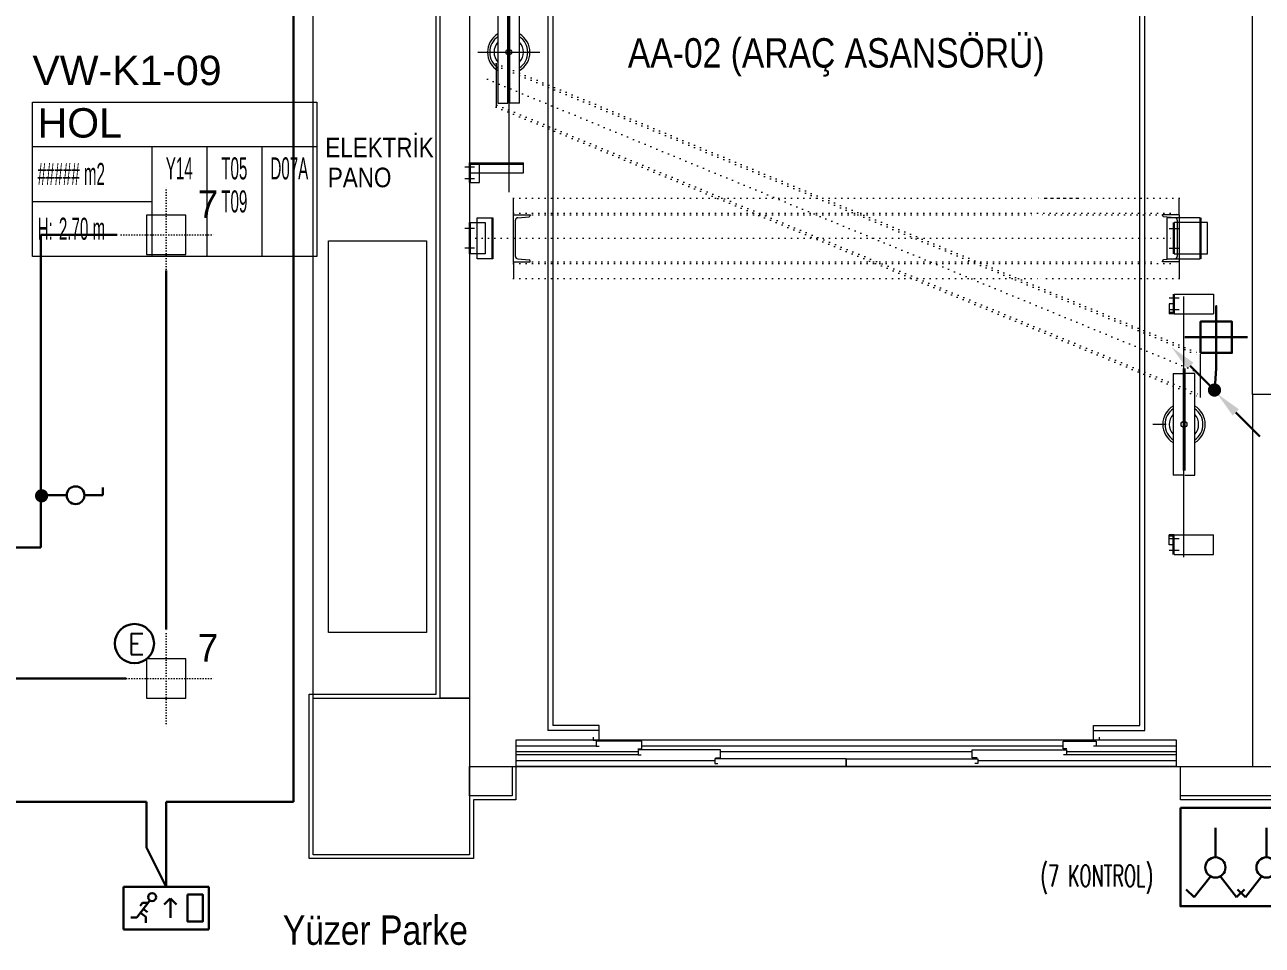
# Model space of a CAD drawing. Extents: x -2012 to 34975, y -1043 to 8321.
# Drawn here: x 17454 to 18086, y 3066 to 3536 of the extents above; entities that cross this region are included whole.
import ezdxf
from ezdxf.enums import TextEntityAlignment as Align

# ---------------------------------------------------------------- set-up
doc = ezdxf.new("R2010")
doc.units = 0
doc.header["$LTSCALE"] = 25
doc.header["$PDMODE"] = 1
doc.linetypes.add('DOT2', pattern=[0.125, 0, -0.125])
doc.layers.get('0').update_dxf_attribs({"color": 9, "lineweight": 9})
for name, color, linetype, lineweight in [('00', 9, 'Continuous', 9), ('01', 9, 'Continuous', 9), ('06C', 9, 'Continuous', 9), ('06D', 9, 'Continuous', 9), ('12', 9, 'Continuous', 9), ('14', 9, 'Continuous', 9), ('20', 9, 'DOT2', 9), ('21', 9, 'Continuous', 9), ('21_MAHAL', 9, 'Continuous', 9), ('31', 9, 'Continuous', 9), ('E-1x58W ETANŞ FLUORESAN ARMATÜR (DİKEY MONTAJ)', 7, 'Continuous', 30), ('E-1x8 W ACİL ÇIKIŞ ARMATÜRÜ (TİP2)', 7, 'Continuous', 30), ('E-ACİL AYDINLATMA KİTİ', 7, 'Continuous', 30), ('E-ANAHTAR', 7, 'Continuous', 30), ('E-KABLO', 7, 'Continuous', 30), ('E-KOMÜTATÖR ANAHTAR', 7, 'Continuous', 30), ('E-YAZI', 7, 'Continuous', 30), ('E-YUKARI ÇIKAN HAT', 7, 'Continuous', 30), ('E-YUKARIDAN GELEN HAT', 7, 'Continuous', 30)]:
    doc.layers.add(name, color=color, linetype=linetype, lineweight=lineweight)
doc.styles.add('Arial', font='arial.ttf', dxfattribs={"height": 2.5})
doc.styles.add('E-YAZI', font='txttw.shx')
doc.styles.add('MuuM_TEXT-STANDART', font='ARIALN.TTF')
doc.styles.add('TX-TEXT', font='')
doc.styles.get('TX-TEXT').set_extended_font_data('TrSah Futura Lt BT')

# ---------------------------------------------------------------- blocks, each defined once
blk = doc.blocks.new('p-kolon-80x80-vw')
at = {"layer": '01'}
blk.add_lwpolyline([(-40, -40), (-40, 40), (40, 40), (40, -40)], close=True, dxfattribs=at)
blk = doc.blocks.new('NPU240')
for p, q in [((0, -120), (0, 120)), ((0, 120), (85, 120)), ((9.5, -92.2), (9.5, 92.2)), ((21.4, 105.2), (79.1, 110.2)), ((85, 120), (85, 116.7)), ((0, -120), (85, -120)), ((21.4, -105.2), (79.1, -110.2)), ((85, -120), (85, -116.7))]:
    blk.add_line(p, q)
for centre, radius, start, end in [((22.5, 92.2), 13, 95, 180), ((78.5, 116.7), 6.5, 275, 0), ((22.5, -92.2), 13, 180, 265), ((78.5, -116.7), 6.5, 0, 85)]:
    blk.add_arc(centre, radius, start, end)
blk = doc.blocks.new('asansr-acilmayan')
for p in [(1926.2, 24884.45), (1926.2, 24884.45), (1926.2, 24884.45), (1926.2, 24866.45)]:
    blk.add_point(p)
at = {"layer": '06D'}
for p, q in [((1593.7, 25263.7), (1593.7, 25277.2)), ((1931.2, 25277.2), (1593.7, 25277.2)), ((1695.35, 25274.2), (1593.7, 25274.2)), ((1931.2, 25274.2), (1829.65, 25274.2)), ((1931.2, 25277.2), (1931.2, 25263.7)), ((1656.2, 25271.2), (1593.7, 25271.2)), ((1656.2, 25268.7), (1593.7, 25268.7)), ((1634.7, 25266.7), (1593.7, 25266.7)), ((1873.2, 25266.7), (1658, 25266.7)), ((1826.8, 25271.2), (1698.2, 25271.2)), ((1826.8, 25268.7), (1698.2, 25268.7)), ((1931.2, 25271.2), (1875, 25271.2)), ((1931.2, 25268.7), (1875, 25268.7)), ((1931.2, 25266.7), (1890.2, 25266.7)), ((1931.2, 25263.7), (1593.7, 25263.7)), ((1610, 25258.7), (1610, 24624.2)), ((1636.2, 25258.7), (1610, 25258.7)), ((1612.5, 25256.2), (1612.5, 24626.7)), ((1636.2, 25256.2), (1612.5, 25256.2)), ((1636.2, 25258.7), (1636.2, 25256.2)), ((1888.7, 25258.7), (1888.7, 25256.2)), ((1888.7, 25258.7), (1915, 25258.7)), ((1888.7, 25256.2), (1912.5, 25256.2)), ((1912.5, 24626.7), (1912.5, 25256.2)), ((1915, 24624.2), (1915, 25258.7)), ((1570, 25039.45), (1575, 25039.45)), ((1570, 25039.45), (1570, 25029.45)), ((1570.5, 25039.45), (1570.5, 25029.45)), ((1575, 25039.45), (1575, 25029.45)), ((1567.5, 25037.45), (1572.5, 25037.45)), ((1570, 25031.95), (1597.5, 25031.95)), ((1590, 25031.95), (1590, 24898.95)), ((1597.5, 25031.95), (1597.5, 25026.95)), ((1567.5, 25028.95), (1572.5, 25028.95)), ((1570, 25027.55), (1597.5, 25027.55)), ((1570, 25026.95), (1597.5, 25026.95)), ((1570, 25026.95), (1575, 25026.95)), ((1584.5, 24996.45), (1584.5, 24944.45)), ((1589.5, 24996.45), (1584.5, 24996.45)), ((1589.5, 24944.45), (1589.5, 24996.45)), ((1590.5, 24944.45), (1590.5, 24996.45)), ((1590.5, 24996.45), (1595.5, 24996.45)), ((1595.5, 24944.45), (1595.5, 24996.45)), ((1574.15, 24970.45), (1605.85, 24970.45)), ((1583.54, 24964.75), (1583.57, 24942.45)), ((1584.5, 24944.45), (1589.5, 24944.45)), ((1595.5, 24944.45), (1590.5, 24944.45)), ((1567.5, 24911.95), (1572.5, 24911.95)), ((1570, 24913.95), (1597.5, 24913.95)), ((1570, 24903.95), (1570, 24913.95)), ((1570, 24913.95), (1575, 24913.95)), ((1570, 24913.35), (1597.5, 24913.35)), ((1570.5, 24903.95), (1570.5, 24913.95)), ((1575, 24903.95), (1575, 24913.95)), ((1597.5, 24908.95), (1597.5, 24913.95)), ((1567.5, 24905.95), (1572.5, 24905.95)), ((1570, 24908.95), (1597.5, 24908.95)), ((1570, 24903.95), (1575, 24903.95)), ((1592.5, 24887.45), (1592.5, 24895.95)), ((1932.5, 24887.45), (1932.5, 24895.95)), ((1573.8, 24864.95), (1573.8, 24885.95)), ((1573.8, 24885.95), (1581.8, 24885.95)), ((1581.3, 24885.95), (1581.3, 24864.95)), ((1581.8, 24885.95), (1581.8, 24864.95)), ((1926.2, 24885.95), (1926.2, 24864.95)), ((1943.2, 24885.95), (1926.2, 24885.95)), ((1943.2, 24864.95), (1943.2, 24885.95)), ((1943.7, 24864.95), (1943.7, 24885.95)), ((1572.5, 24880.45), (1567.5, 24880.45)), ((1570, 24867.45), (1570, 24883.45)), ((1570, 24883.45), (1578, 24883.45)), ((1570.5, 24867.45), (1570.5, 24883.45)), ((1578, 24883.45), (1578, 24867.45)), ((1927.5, 24880.45), (1932.5, 24880.45)), ((1929.5, 24883.45), (1929.5, 24867.45)), ((1947, 24883.45), (1930, 24883.45)), ((1930, 24883.45), (1930, 24867.45)), ((1947, 24867.45), (1947, 24883.45)), ((1572.5, 24870.45), (1567.5, 24870.45)), ((1578, 24867.45), (1570, 24867.45)), ((1927.5, 24870.45), (1932.5, 24870.45)), ((1930, 24867.45), (1947, 24867.45)), ((1581.8, 24864.95), (1573.8, 24864.95)), ((1592.5, 24863.45), (1592.5, 24854.95)), ((1926.2, 24864.95), (1943.2, 24864.95)), ((1932.5, 24863.45), (1932.5, 24854.95)), ((1932.5, 24844.95), (1927.5, 24844.95)), ((1930, 24841.95), (1927.5, 24841.95)), ((1927.5, 24841.95), (1927.5, 24836.95)), ((1929.5, 24846.95), (1929.5, 24836.95)), ((1930, 24846.95), (1930, 24836.95)), ((1930, 24846.95), (1950, 24846.95)), ((1935, 24712.7), (1935, 24845.7)), ((1950, 24846.95), (1950, 24836.95)), ((1932.5, 24838.95), (1927.5, 24838.95)), ((1930, 24837.55), (1927.5, 24837.55)), ((1930, 24836.95), (1927.5, 24836.95)), ((1930, 24836.95), (1950, 24836.95)), ((1943.45, 24794.17), (1943.45, 24816.46)), ((1929.5, 24806.45), (1929.5, 24754.45)), ((1929.5, 24806.45), (1934.5, 24806.45)), ((1934.5, 24808.95), (1934.5, 24756.95)), ((1935.5, 24808.95), (1935.5, 24756.95)), ((1940.5, 24806.45), (1935.5, 24806.45)), ((1940.5, 24754.45), (1940.5, 24806.45)), ((1925.85, 24780.45), (1919.15, 24780.45)), ((1934.5, 24754.45), (1929.5, 24754.45)), ((1935.5, 24754.45), (1940.5, 24754.45)), ((1930, 24723.95), (1927.5, 24723.95)), ((1927.5, 24718.95), (1927.5, 24723.95)), ((1930, 24723.35), (1927.5, 24723.35)), ((1932.5, 24721.95), (1927.5, 24721.95)), ((1929.5, 24713.95), (1929.5, 24723.95)), ((1930, 24723.95), (1950, 24723.95)), ((1930, 24713.95), (1930, 24723.95)), ((1950, 24713.95), (1950, 24723.95)), ((1930, 24718.95), (1927.5, 24718.95)), ((1932.5, 24715.95), (1927.5, 24715.95)), ((1930, 24713.95), (1950, 24713.95)), ((1636.2, 24626.7), (1612.5, 24626.7)), ((1636.2, 24624.2), (1636.2, 24626.7)), ((1888.7, 24624.2), (1888.7, 24626.7)), ((1888.7, 24626.7), (1912.5, 24626.7)), ((1636.2, 24624.2), (1610, 24624.2)), ((1888.7, 24624.2), (1915, 24624.2)), ((1593.7, 24619.2), (1593.7, 24605.7)), ((1931.2, 24619.2), (1593.7, 24619.2)), ((1634.7, 24616.2), (1593.7, 24616.2)), ((1873.2, 24616.2), (1658, 24616.2)), ((1931.2, 24616.2), (1890.2, 24616.2)), ((1931.2, 24605.7), (1931.2, 24619.2)), ((1656.2, 24613.2), (1593.7, 24613.2)), ((1656.2, 24611.7), (1593.7, 24611.7)), ((1695.35, 24608.7), (1593.7, 24608.7)), ((1826.8, 24613.2), (1698.2, 24613.2)), ((1931.2, 24608.7), (1829.65, 24608.7)), ((1931.2, 24613.2), (1875, 24613.2)), ((1931.2, 24611.7), (1875, 24611.7)), ((1931.2, 24605.7), (1593.7, 24605.7))]:
    blk.add_line(p, q, dxfattribs=at)
for points in [[(1695.7, 25272.7), (1698.2, 25272.7), (1698.2, 25268.7), (1656.2, 25268.7), (1656.2, 25271.2), (1657.7, 25271.2)], [(1760.85, 25277.2), (1762.35, 25277.2), (1762.35, 25273.2), (1695.35, 25273.2), (1695.35, 25275.7), (1696.85, 25275.7)], [(1764.15, 25277.2), (1762.65, 25277.2), (1762.65, 25273.2), (1829.65, 25273.2), (1829.65, 25275.7), (1828.15, 25275.7)], [(1829.3, 25272.7), (1826.8, 25272.7), (1826.8, 25268.7), (1875, 25268.7), (1875, 25271.2), (1873.5, 25271.2)], [(1656, 25268.2), (1658, 25268.2), (1658, 25264.2), (1634.7, 25264.2), (1634.7, 25266.7), (1636.2, 25266.7)], [(1875.2, 25268.2), (1873.2, 25268.2), (1873.2, 25264.2), (1890.2, 25264.2), (1890.2, 25266.7), (1888.7, 25266.7)], [(1633.2, 25262.2), (1633.2, 25263.7), (1636.2, 25263.7), (1636.2, 25258.7)], [(1891.7, 25262.2), (1891.7, 25263.7), (1888.7, 25263.7), (1888.7, 25258.7)], [(1633.2, 24620.7), (1633.2, 24619.2), (1636.2, 24619.2), (1636.2, 24624.2)], [(1891.7, 24620.7), (1891.7, 24619.2), (1888.7, 24619.2), (1888.7, 24624.2)], [(1656, 24614.7), (1658, 24614.7), (1658, 24618.7), (1634.7, 24618.7), (1634.7, 24616.2), (1636.2, 24616.2)], [(1695.7, 24610.2), (1698.2, 24610.2), (1698.2, 24614.2), (1656.2, 24614.2), (1656.2, 24611.7), (1657.7, 24611.7)], [(1829.3, 24610.2), (1826.8, 24610.2), (1826.8, 24614.2), (1875, 24614.2), (1875, 24611.7), (1873.5, 24611.7)], [(1875.2, 24614.7), (1873.2, 24614.7), (1873.2, 24618.7), (1890.2, 24618.7), (1890.2, 24616.2), (1888.7, 24616.2)], [(1760.85, 24605.7), (1762.35, 24605.7), (1762.35, 24609.7), (1695.35, 24609.7), (1695.35, 24607.2), (1696.85, 24607.2)], [(1764.15, 24605.7), (1762.65, 24605.7), (1762.65, 24609.7), (1829.65, 24609.7), (1829.65, 24607.2), (1828.15, 24607.2)]]:
    blk.add_lwpolyline(points, dxfattribs=at)
for centre in [(1590, 24970.45), (1935, 24780.45)]:
    blk.add_circle(centre, 1.5, dxfattribs=at)
for centre, radius, start, end in [((1590, 24970.45), 10.85, 120.45839, 239.54161), ((1590, 24970.45), 9.7, 124.54201, 235.45799), ((1590, 24970.45), 7.5, 137.16657, 222.83343), ((1590, 24970.45), 10.85, 300.45839, 59.54161), ((1590, 24970.45), 9.7, 304.54201, 55.45799), ((1590, 24970.45), 7.5, 317.16657, 42.83343), ((1935, 24780.45), 10.85, 120.45839, 239.54161), ((1935, 24780.45), 9.7, 124.54201, 235.45799), ((1935, 24780.45), 7.5, 137.16657, 222.83343), ((1935, 24780.45), 10.85, 300.45839, 59.54161), ((1935, 24780.45), 9.7, 304.54201, 55.45799), ((1935, 24780.45), 7.5, 317.16657, 42.83343)]:
    blk.add_arc(centre, radius, start, end, dxfattribs=at)
for p in [(1573.8, 24884.45), (1943.2, 24884.45), (1573.8, 24866.45), (1573.8, 24866.45), (1573.8, 24866.45), (1581.8, 24866.45)]:
    blk.add_point(p, dxfattribs=at)
at = {"layer": '20'}
for p, q in [((1583.54, 24963.56), (1943.02, 24815.45)), ((1583.57, 24964.74), (1943.45, 24816.46)), ((1579.13, 24956.66), (1943.45, 24806.57)), ((1584, 24943.47), (1943.45, 24795.37)), ((1583.57, 24942.45), (1943.45, 24794.17)), ((1592.5, 24895.95), (1860, 24895.95)), ((1880, 24895.95), (1860, 24895.95)), ((1932.5, 24895.95), (1860, 24895.95)), ((1592.5, 24888.35), (1932.5, 24888.35)), ((1592.5, 24887.45), (1860, 24887.45)), ((1924, 24887.45), (1860, 24887.45)), ((1570, 24875.45), (1930, 24875.45)), ((1592.5, 24863.45), (1924, 24863.45)), ((1592.5, 24862.55), (1932.5, 24862.55)), ((1592.5, 24854.95), (1862.5, 24854.95)), ((1932.5, 24854.95), (1860, 24854.95))]:
    blk.add_line(p, q, dxfattribs=at)
at = {"layer": '06D', "xscale": 0.0999999999985448, "yscale": 0.0999999999985448, "zscale": 0.0999999999985448}
blk.add_blockref('NPU240', (1592.5, 24875.45), dxfattribs=at)
at = {"layer": '06D', "xscale": 0.0999999999985448, "yscale": 0.0999999999985448, "zscale": 0.0999999999985448, "rotation": 180}
blk.add_blockref('NPU240', (1932.5, 24875.45), dxfattribs=at)
blk = doc.blocks.new('P-PANO')
at = {"layer": '06D'}
blk.add_lwpolyline([(-50, 0), (-50, 200), (0, 200), (0, 0)], close=True, dxfattribs=at)
blk = doc.blocks.new('0_roomno2')
blk.add_lwpolyline([(19.375, -10.5), (0, -10.5), (0, 0), (19.375, 0)], close=True)
for points in [[(0, -3), (19.375, -3)], [(8.125, -3), (8.125, -10.5)], [(11.875, -3), (11.875, -10.5)], [(15.625, -3), (15.625, -10.5)], [(0, -6.75), (8.125, -6.75)]]:
    blk.add_lwpolyline(points)
at = {"style": 'MuuM_TEXT-STANDART', "width": 0.6}
blk.add_text('H:', height=1.5, dxfattribs=at).set_placement((0.35, -8.608), align=Align.MIDDLE_LEFT)
at = {"style": 'Arial'}
blk.add_attdef('ODANO', (0, 1.17), '', height=2, dxfattribs=at)
blk.add_attdef('MEKANADI', text='', height=2, dxfattribs=at).set_placement((0.35, -3), align=Align.BOTTOM_LEFT)
at = {"style": 'MuuM_TEXT-STANDART', "width": 0.6}
for tag, p in [('M2', (0.35, -4.875)), ('TEMIZTAVANYUKSEKLIGI', (1.8, -8.608))]:
    blk.add_attdef(tag, text='', height=1.5, dxfattribs=at).set_placement(p, align=Align.MIDDLE_LEFT)
for tag, p in [('YER01', (10, -4.5)), ('TAVAN01', (13.75, -4.5)), ('DUVAR01', (17.5, -4.5)), ('YER02', (10, -6.75)), ('TAVAN02', (13.75, -6.75)), ('DUVAR02', (17.5, -6.75)), ('YER03', (10, -9)), ('TAVAN03', (13.75, -9)), ('DUVAR03', (17.5, -9))]:
    blk.add_attdef(tag, text='', height=1.5, dxfattribs=at).set_placement(p, align=Align.MIDDLE_CENTER)
blk = doc.blocks.new('p-bur-VW-aydınlatma 07')
at = {"linetype": 'DOT2', "ltscale": 0.4}
for q in [(0, 25), (-25, 0), (0, -25), (25, 0)]:
    blk.add_line((0, 0), q, dxfattribs=at)
at = {"linetype": 'ByBlock'}
blk.add_lwpolyline([(0, 10), (-10, 10), (-10, -10), (10, -10), (10, 10), (0, 10)], dxfattribs=at)
at = {"insert": (16.13, 22.65), "char_height": 14, "width": 14.596, "attachment_point": 1, "style": 'TX-TEXT'}
blk.add_mtext('7', dxfattribs=at)
blk = doc.blocks.new('100_1x8 W ACİL ÇIKIŞ ARMATÜRÜ (TİP2)')
at = {"layer": 'E-1x8 W ACİL ÇIKIŞ ARMATÜRÜ (TİP2)', "color": 4}
for p, q in [((-3.4, 0), (-3.4, 3.4)), ((-3.4, 3.4), (3.4, 3.4)), ((3.4, 3.4), (3.4, 0)), ((3.4, 0), (-3.4, 0))]:
    blk.add_line(p, q, dxfattribs=at)
at = {"layer": 'E-1x8 W ACİL ÇIKIŞ ARMATÜRÜ (TİP2)', "color": 1}
for p, q in [((-1.305, 2.317), (-2.331, 0.937)), ((-1.882, 2.125), (-2.072, 1.87)), ((-1.448, 2.125), (-1.882, 2.125)), ((-0.16, 1.989), (0.335, 2.471)), ((0.34, 2.476), (0.34, 0.934)), ((0.34, 2.476), (0.84, 1.989)), ((-1.608, 1.01), (-2.039, 1.33)), ((-1.484, 1.378), (-1.818, 1.627)), ((-1.608, 1.01), (-1.608, 0.516)), ((-2.821, 0.937), (-2.331, 0.937))]:
    blk.add_line(p, q, dxfattribs=at)
blk.add_lwpolyline([(1.715, 2.777), (2.92, 2.777), (2.92, 0.623), (1.715, 0.623)], close=True, dxfattribs=at)
blk.add_circle((-1.115, 2.574), 0.32, dxfattribs=at)
blk = doc.blocks.new('100_ACİL AYDINLATMA KİTİ')
at = {"layer": 'E-ACİL AYDINLATMA KİTİ', "color": 3}
blk.add_circle((0, 0), 1.251, dxfattribs=at)
at = {"layer": 'E-ACİL AYDINLATMA KİTİ', "color": 3, "style": 'E-YAZI'}
blk.add_text('E', height=1.34, dxfattribs=at).set_placement((-0.448, -0.694))
blk = doc.blocks.new('100_KOMÜTATÖR ANAHTAR')
at = {"layer": 'E-KOMÜTATÖR ANAHTAR', "color": 4}
for p, q in [((-1.695, 5.522), (-2.326, 4.922)), ((-0.372, 3.863), (-1.695, 5.522)), ((0.372, 3.863), (1.695, 5.522)), ((1.695, 5.522), (2.326, 4.922)), ((0, 2.353), (0, 0))]:
    blk.add_line(p, q, dxfattribs=at)
blk.add_circle((0, 3.163), 0.81, dxfattribs=at)
blk = doc.blocks.new('100_ANAHTAR')
at = {"layer": 'E-ANAHTAR', "color": 4}
for p, q in [((0, 5.65), (-0.71, 5.65)), ((0, 3.97), (0, 5.65)), ((0, 2.35), (0, 0))]:
    blk.add_line(p, q, dxfattribs=at)
blk.add_circle((0, 3.16), 0.81, dxfattribs=at)
blk = doc.blocks.new('100_YUKARIDAN GELEN HAT')
at = {"layer": 'E-YUKARIDAN GELEN HAT', "color": 3, "linetype": 'Continuous'}
blk.add_line((2.28, 2.17), (4.75, 4.65), dxfattribs=at)
at = {"layer": 'E-YUKARIDAN GELEN HAT', "color": 4, "linetype": 'Continuous', "const_width": 0.675}
blk.add_lwpolyline([(-0.34, 0, 1), (0.34, 0, 1)], format="xyb", close=True, dxfattribs=at)
at = {"layer": 'E-YUKARIDAN GELEN HAT', "color": 3, "linetype": 'Continuous'}
blk.add_solid([(2.59, 1.86), (1.96, 2.49), (0.37, 0.27)], dxfattribs=at)
blk = doc.blocks.new('100_1x58W ETANŞ FLUORESAN ARMATÜR (DİKEY MONTAJ)')
at = {"layer": 'E-1x58W ETANŞ FLUORESAN ARMATÜR (DİKEY MONTAJ)', "color": 4}
for points in [[(0, 2), (0, 2), (0, -2)], [(-1, -1), (1, -1), (1, 1), (-1, 1), (-1, -1)], [(-2, 0), (2, 0)]]:
    blk.add_lwpolyline(points, dxfattribs=at)
blk = doc.blocks.new('100_YUKARI ÇIKAN HAT')
at = {"layer": 'E-YUKARI ÇIKAN HAT', "color": 3, "linetype": 'Continuous'}
blk.add_line((2.47, 2.47), (0, 0), dxfattribs=at)
at = {"layer": 'E-YUKARI ÇIKAN HAT', "color": 4, "linetype": 'Continuous', "const_width": 0.675}
blk.add_lwpolyline([(-0.34, 0, 1), (0.34, 0, 1)], format="xyb", close=True, dxfattribs=at)
at = {"layer": 'E-YUKARI ÇIKAN HAT', "color": 3, "linetype": 'Continuous'}
blk.add_solid([(2.15, 2.79), (2.79, 2.15), (4.38, 4.38)], dxfattribs=at)

msp = doc.modelspace()

# ---------------------------------------------------------------- linework, layer by layer
at = {"layer": '00'}
for points in [[(18110.84, 3347.5), (18080.84, 3347.5), (18080.84, 3872.5), (17680.84, 3872.5), (17680.84, 3892.5), (18173.34, 3892.5)], [(17592.84, 3657.5), (17592.84, 3672.5), (17665.84, 3672.5), (17665.84, 3802.5), (17665.84, 3812.5), (17680.84, 3812.5), (17680.84, 3192.5), (17665.84, 3192.5), (17665.84, 3397.5), (17665.84, 3657.5), (17592.84, 3657.5)], [(18164.04, 3142.5), (18044.04, 3142.5), (18044.04, 3157.5), (18110.84, 3157.5)]]:
    msp.add_lwpolyline(points, dxfattribs=at)
msp.add_lwpolyline([(17680.84, 3157.5), (17702.54, 3157.5), (17702.54, 3142.5), (17680.84, 3142.5)], close=True, dxfattribs=at)
at = {"layer": '06C'}
msp.add_lwpolyline([(17680.84, 3157.5), (18110.84, 3157.5), (18110.84, 3157.5)], dxfattribs=at)
at = {"layer": '06D'}
msp.add_lwpolyline([(18080.84, 3347.5), (18080.84, 3157.5)], dxfattribs=at)
at = {"layer": '12'}
msp.add_lwpolyline([(17600.84, 3192.5), (17600.84, 3655.5)], dxfattribs=at)
at = {"layer": '14'}
for points in [[(17704.54, 3157.5), (17704.54, 3140.5), (17682.84, 3140.5), (17682.84, 3110.5), (17598.84, 3110.5), (17598.84, 3194.5), (17663.84, 3194.5), (17663.84, 3655.5), (17590.84, 3655.5), (17590.84, 3674.5), (17663.84, 3674.5), (17663.84, 3810.5), (17598.84, 3810.5), (17598.84, 3870.5), (17452.84, 3870.5)], [(18164.04, 3157.5), (18166.04, 3157.5), (18166.04, 3140.5), (18044.04, 3140.5), (18044.04, 3142.5), (18044.04, 3142.5)]]:
    msp.add_lwpolyline(points, dxfattribs=at)
at = {"layer": 'E-KABLO', "color": 4}
for p, q in [((17590.84, 3638.58), (17590.84, 3139.5)), ((17290.71, 3139.5), (17515.78, 3139.5)), ((17515.78, 3116.13), (17515.78, 3139.5)), ((17525.78, 3139.5), (17590.84, 3139.5)), ((17525.78, 3096.13), (17525.78, 3139.5)), ((17515.78, 3116.13), (17525.78, 3096.13))]:
    msp.add_line(p, q, dxfattribs=at)
at = {"layer": 'E-KABLO', "color": 6}
for p, q in [((17461.84, 3296.03), (17461.84, 3429.01)), ((17500.84, 3429.01), (17461.84, 3429.01)), ((17525.84, 3227.47), (17525.84, 3410.87)), ((18061.42, 3348.06), (18062.34, 3360.75)), ((17461.84, 3296.03), (17461.84, 3269.43)), ((17461.84, 3269.43), (17333.94, 3269.43)), ((17311.01, 3202.47), (17505.44, 3202.47))]:
    msp.add_line(p, q, dxfattribs=at)
at = {"layer": 'E-KABLO'}
msp.add_lwpolyline([(18044.05, 3136.44), (18140.93, 3136.44), (18140.93, 3086.19), (18044.05, 3086.19)], close=True, dxfattribs=at)
at = {"layer": 'E-YUKARI ÇIKAN HAT', "color": 4, "linetype": 'Continuous', "const_width": 3.38}
msp.add_lwpolyline([(17460.48, 3295.76, 1), (17463.85, 3295.76, 1)], format="xyb", close=True, dxfattribs=at)

# ---------------------------------------------------------------- block references
for name, p in [('asansr-acilmayan', (16110.84, -21448.2)), ('p-kolon-80x80-vw', (17640.84, 3152.5))]:
    msp.add_blockref(name, p)
at = {"layer": '06D'}
msp.add_blockref('P-PANO', (17658.84, 3225.91), dxfattribs=at)
at = {"layer": '21_MAHAL'}
ref = msp.add_blockref('0_roomno2', (17457.5, 3496.69), dxfattribs=dict(at, xscale=7.5, yscale=7.5, zscale=7.5))
ref.add_attrib('ODANO', 'VW-K1-09', (17457.5, 3505.46), dxfattribs={"layer": '0', "height": 15, "style": 'Arial'})
ref.add_attrib('MEKANADI', 'HOL', dxfattribs={"layer": '0', "height": 15, "style": 'Arial'}).set_placement((17460.13, 3474.19), align=Align.BOTTOM_LEFT)
ref.add_attrib('M2', '##### m2', dxfattribs={"layer": '0', "height": 11.25, "style": 'MuuM_TEXT-STANDART', "width": 0.6}).set_placement((17460.13, 3460.12), align=Align.MIDDLE_LEFT)
ref.add_attrib('TEMIZTAVANYUKSEKLIGI', '2.70 m', dxfattribs={"layer": '0', "height": 11.25, "style": 'MuuM_TEXT-STANDART', "width": 0.6}).set_placement((17471, 3432.13), align=Align.MIDDLE_LEFT)
ref.add_attrib('YER01', 'Y14', dxfattribs={"layer": '0', "height": 11.25, "style": 'MuuM_TEXT-STANDART', "width": 0.6}).set_placement((17532.5, 3462.94), align=Align.MIDDLE_CENTER)
ref.add_attrib('TAVAN01', 'T05', dxfattribs={"layer": '0', "height": 11.25, "style": 'MuuM_TEXT-STANDART', "width": 0.6}).set_placement((17560.63, 3462.94), align=Align.MIDDLE_CENTER)
ref.add_attrib('DUVAR01', 'D07A', dxfattribs={"layer": '0', "height": 11.25, "style": 'MuuM_TEXT-STANDART', "width": 0.6}).set_placement((17588.75, 3462.94), align=Align.MIDDLE_CENTER)
ref.add_attrib('TAVAN02', 'T09', dxfattribs={"layer": '0', "height": 11.25, "style": 'MuuM_TEXT-STANDART', "width": 0.6}).set_placement((17560.63, 3446.06), align=Align.MIDDLE_CENTER)
at = {"layer": '31', "linetype": 'ByBlock'}
for p in [(17525.84, 3429.01), (17525.84, 3202.47)]:
    msp.add_blockref('p-bur-VW-aydınlatma 07', p, dxfattribs=at)
at = {"layer": 'E-1x58W ETANŞ FLUORESAN ARMATÜR (DİKEY MONTAJ)', "xscale": 8, "yscale": 8, "zscale": 8}
msp.add_blockref('100_1x58W ETANŞ FLUORESAN ARMATÜR (DİKEY MONTAJ)', (18062.34, 3376.75), dxfattribs=at)
at = {"layer": 'E-1x8 W ACİL ÇIKIŞ ARMATÜRÜ (TİP2)', "xscale": 6.4, "yscale": 6.4, "zscale": 6.4}
msp.add_blockref('100_1x8 W ACİL ÇIKIŞ ARMATÜRÜ (TİP2)', (17525.78, 3074.37), dxfattribs=at)
at = {"layer": 'E-ACİL AYDINLATMA KİTİ', "xscale": 8, "yscale": 8, "zscale": 8}
msp.add_blockref('100_ACİL AYDINLATMA KİTİ', (17509.62, 3220.31), dxfattribs=at)
at = {"layer": 'E-ANAHTAR', "xscale": 5.599999999999998, "yscale": 5.599999999999998, "zscale": 5.599999999999998, "rotation": 270}
msp.add_blockref('100_ANAHTAR', (17461.84, 3296.03), dxfattribs=at)
at = {"layer": 'E-KOMÜTATÖR ANAHTAR', "xscale": 6.4, "yscale": 6.4, "zscale": 6.4, "rotation": 179.9999999840472}
for p in [(18061.88, 3126.23), (18088.04, 3126.23)]:
    msp.add_blockref('100_KOMÜTATÖR ANAHTAR', p, dxfattribs=at)
at = {"layer": 'E-YUKARI ÇIKAN HAT', "xscale": -5, "yscale": 5, "zscale": 5}
msp.add_blockref('100_YUKARI ÇIKAN HAT', (18061.42, 3349.75), dxfattribs=at)
at = {"layer": 'E-YUKARIDAN GELEN HAT', "xscale": 5, "yscale": 5, "zscale": 5, "rotation": 270}
msp.add_blockref('100_YUKARIDAN GELEN HAT', (18061.42, 3349.75), dxfattribs=at)

# ---------------------------------------------------------------- texts
at = {"layer": '21', "style": 'MuuM_TEXT-STANDART'}
for s, p in [('ELEKTRİK', (17607.13, 3468.59)), ('PANO', (17608.43, 3453.32))]:
    msp.add_text(s, height=10, dxfattribs=at).set_placement(p)
msp.add_text('Yüzer Parke', height=15, dxfattribs=at).set_placement((17585.44, 3061.99), align=Align.BOTTOM_LEFT)
at = {"layer": '21', "insert": (17868.15, 3519.61), "char_height": 15, "attachment_point": 5, "style": 'MuuM_TEXT-STANDART'}
msp.add_mtext_dynamic_manual_height_columns('AA-02 (ARAÇ ASANSÖRÜ)', width=388.5584, gutter_width=156.51, heights=[0], dxfattribs=at)
at = {"layer": 'E-YAZI', "color": 3, "linetype": 'Continuous', "style": 'E-YAZI', "width": 0.6}
msp.add_text('(7 KONTROL)', height=10.9375, dxfattribs=at).set_placement((18001.26, 3101.7), align=Align.MIDDLE_CENTER)

doc.saveas('drawing.dxf')
